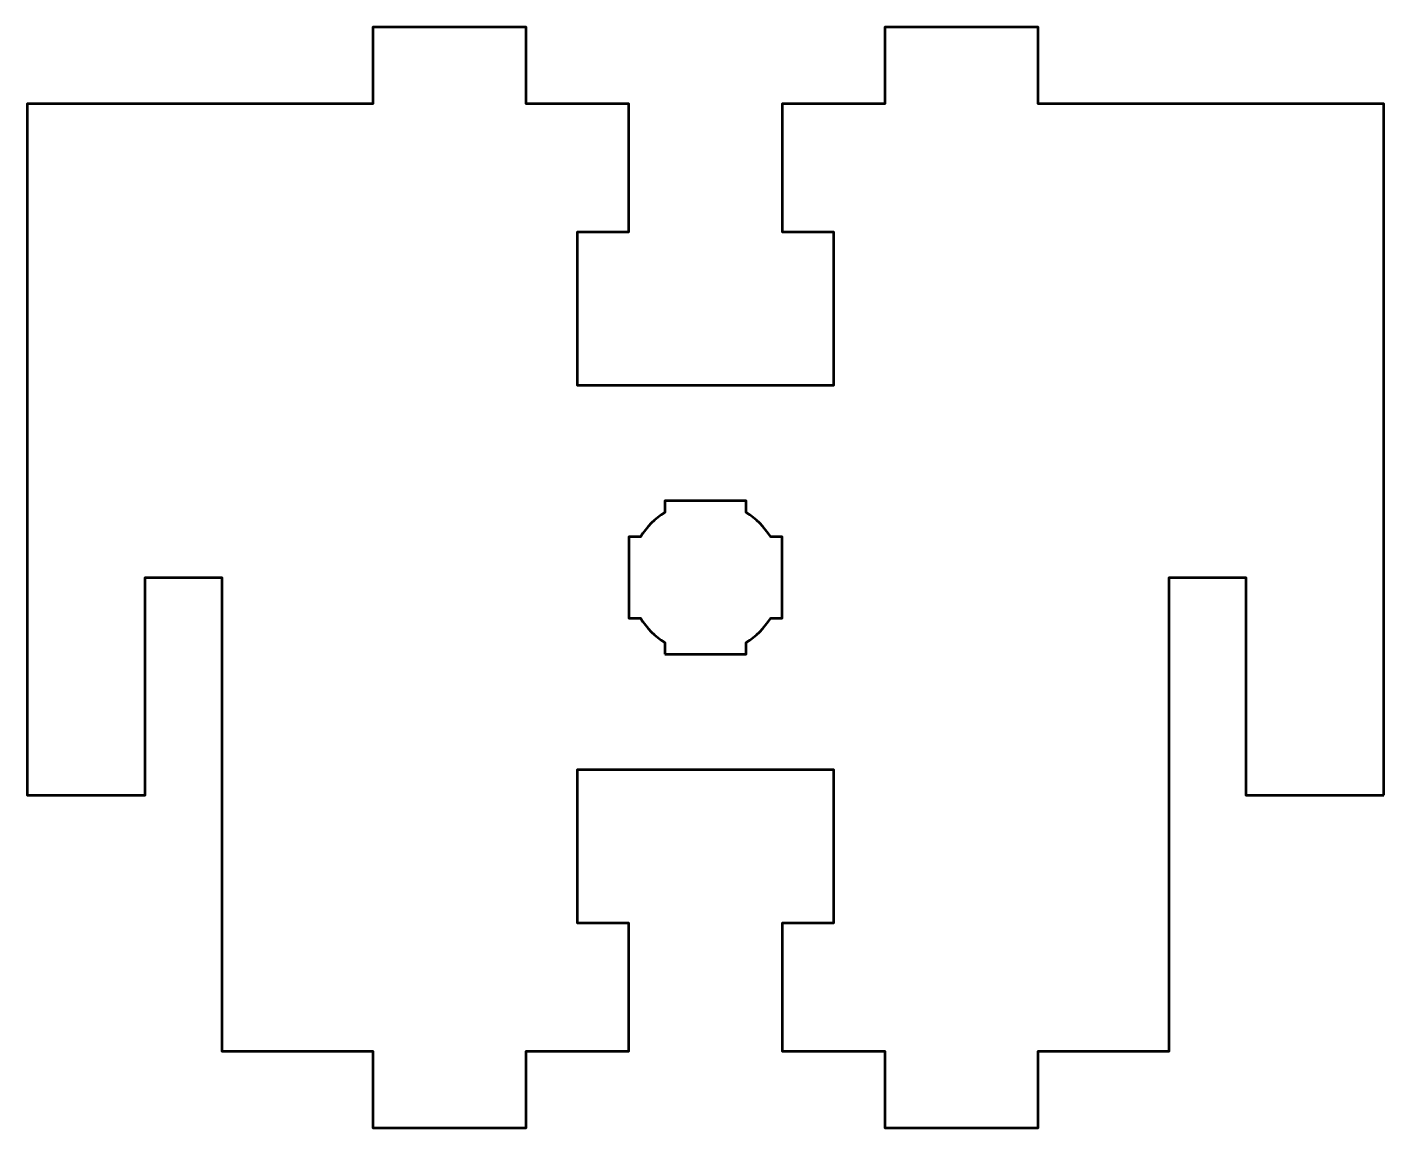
# Model space of a CAD drawing. Header units: centimetres. Extents: x -13.15 to -7.85, y -18 to -13.7.
import ezdxf

# ---------------------------------------------------------------- set-up
doc = ezdxf.new("R2010")
doc.units = ezdxf.units.CM
doc.header["$MEASUREMENT"] = 0
doc.layers.add('Layer 1', color=7, linetype='Continuous')

msp = doc.modelspace()

# ---------------------------------------------------------------- linework, layer by layer
at = {"layer": 'Layer 1', "lineweight": 53}
for points, knots in [([(-7.85, -16.7), (-7.85, -16.7), (-8.38916, -16.7), (-8.38916, -16.7), (-8.38916, -16.7), (-8.38916, -16.7), (-8.38916, -15.85), (-8.38916, -15.85), (-8.38916, -15.85), (-8.38916, -15.85), (-8.68916, -15.85), (-8.68916, -15.85), (-8.68916, -15.85), (-8.68916, -15.85), (-8.68916, -17.7), (-8.68916, -17.7), (-8.68916, -17.7), (-8.68916, -17.7), (-9.2, -17.7), (-9.2, -17.7), (-9.2, -17.7), (-9.2, -17.7), (-9.2, -18), (-9.2, -18), (-9.2, -18), (-9.2, -18), (-9.8, -18), (-9.8, -18), (-9.8, -18), (-9.8, -18), (-9.8, -17.7), (-9.8, -17.7), (-9.8, -17.7), (-9.8, -17.7), (-10.20001, -17.70001), (-10.20001, -17.70001), (-10.20001, -17.70001), (-10.20001, -17.70001), (-10.20001, -17.2), (-10.20001, -17.2), (-10.20001, -17.2), (-10.20001, -17.2), (-10.00001, -17.19999), (-10.00001, -17.19999), (-10.00001, -17.19999), (-10.00001, -17.19999), (-10.00001, -16.6), (-10.00001, -16.6), (-10.00001, -16.6), (-10.38334, -16.6), (-10.61669, -16.6), (-11.00002, -16.6), (-11.00002, -16.6), (-11.00002, -16.6), (-11.00002, -17.19999), (-11.00002, -17.19999), (-11.00002, -17.19999), (-11.00002, -17.19999), (-10.80002, -17.2), (-10.80002, -17.2), (-10.80002, -17.2), (-10.80002, -17.2), (-10.80002, -17.7), (-10.80002, -17.7), (-10.80002, -17.7), (-10.80002, -17.7), (-11.20003, -17.7), (-11.20003, -17.7), (-11.20003, -17.7), (-11.20003, -17.7), (-11.20003, -18), (-11.20003, -18), (-11.20003, -18), (-11.20003, -18), (-11.80003, -18), (-11.80003, -18), (-11.80003, -18), (-11.80003, -18), (-11.80003, -17.7), (-11.80003, -17.7), (-11.80003, -17.7), (-11.80003, -17.7), (-12.38916, -17.7), (-12.38916, -17.7), (-12.38916, -17.7), (-12.38916, -17.7), (-12.38916, -15.85), (-12.38916, -15.85), (-12.38916, -15.85), (-12.38916, -15.85), (-12.68916, -15.85), (-12.68916, -15.85), (-12.68916, -15.85), (-12.68916, -15.85), (-12.68916, -16.7), (-12.68916, -16.7), (-12.68916, -16.7), (-12.68916, -16.7), (-13.15001, -16.7), (-13.15001, -16.7), (-13.15001, -16.7), (-13.15001, -16.7), (-13.15001, -14), (-13.15001, -14), (-13.15001, -14), (-13.15001, -14), (-11.80003, -14), (-11.80003, -14), (-11.80003, -14), (-11.80003, -14), (-11.80003, -13.7), (-11.80003, -13.7), (-11.80003, -13.7), (-11.80003, -13.7), (-11.20003, -13.7), (-11.20003, -13.7), (-11.20003, -13.7), (-11.20003, -13.7), (-11.20003, -14), (-11.20003, -14), (-11.20003, -14), (-11.20003, -14), (-10.80002, -13.99999), (-10.80002, -13.99999), (-10.80002, -13.99999), (-10.80002, -13.99999), (-10.80002, -14.5), (-10.80002, -14.5), (-10.80002, -14.5), (-10.80002, -14.5), (-11.00002, -14.50001), (-11.00002, -14.50001), (-11.00002, -14.50001), (-11.00002, -14.50001), (-11.00002, -15.1), (-11.00002, -15.1), (-11.00002, -15.1), (-10.61669, -15.1), (-10.38334, -15.1), (-10.00001, -15.1), (-10.00001, -15.1), (-10.00001, -15.1), (-10.00001, -14.50001), (-10.00001, -14.50001), (-10.00001, -14.50001), (-10.00001, -14.50001), (-10.20001, -14.5), (-10.20001, -14.5), (-10.20001, -14.5), (-10.20001, -14.5), (-10.20001, -14), (-10.20001, -14), (-10.20001, -14), (-10.20001, -14), (-9.8, -14), (-9.8, -14), (-9.8, -14), (-9.8, -14), (-9.8, -13.7), (-9.8, -13.7), (-9.8, -13.7), (-9.8, -13.7), (-9.2, -13.7), (-9.2, -13.7), (-9.2, -13.7), (-9.2, -13.7), (-9.2, -14), (-9.2, -14), (-9.2, -14), (-9.2, -14), (-7.85, -14), (-7.85, -14), (-7.85, -14), (-7.85, -14), (-7.85, -16.7), (-7.85, -16.7)], [0, 0, 0, 0, 0.0227273, 0.0227273, 0.0227273, 0.0227273, 0.0454545, 0.0454545, 0.0454545, 0.0454545, 0.0681818, 0.0681818, 0.0681818, 0.0681818, 0.0909091, 0.0909091, 0.0909091, 0.0909091, 0.1136364, 0.1136364, 0.1136364, 0.1136364, 0.1363636, 0.1363636, 0.1363636, 0.1363636, 0.1590909, 0.1590909, 0.1590909, 0.1590909, 0.1818182, 0.1818182, 0.1818182, 0.1818182, 0.2045455, 0.2045455, 0.2045455, 0.2045455, 0.2272727, 0.2272727, 0.2272727, 0.2272727, 0.25, 0.25, 0.25, 0.25, 0.2727273, 0.2727273, 0.2727273, 0.2727273, 0.2954545, 0.2954545, 0.2954545, 0.2954545, 0.3181818, 0.3181818, 0.3181818, 0.3181818, 0.3409091, 0.3409091, 0.3409091, 0.3409091, 0.3636364, 0.3636364, 0.3636364, 0.3636364, 0.3863636, 0.3863636, 0.3863636, 0.3863636, 0.4090909, 0.4090909, 0.4090909, 0.4090909, 0.4318182, 0.4318182, 0.4318182, 0.4318182, 0.4545455, 0.4545455, 0.4545455, 0.4545455, 0.4772727, 0.4772727, 0.4772727, 0.4772727, 0.5, 0.5, 0.5, 0.5, 0.5227273, 0.5227273, 0.5227273, 0.5227273, 0.5454545, 0.5454545, 0.5454545, 0.5454545, 0.5681818, 0.5681818, 0.5681818, 0.5681818, 0.5909091, 0.5909091, 0.5909091, 0.5909091, 0.6136364, 0.6136364, 0.6136364, 0.6136364, 0.6363636, 0.6363636, 0.6363636, 0.6363636, 0.6590909, 0.6590909, 0.6590909, 0.6590909, 0.6818182, 0.6818182, 0.6818182, 0.6818182, 0.7045455, 0.7045455, 0.7045455, 0.7045455, 0.7272727, 0.7272727, 0.7272727, 0.7272727, 0.75, 0.75, 0.75, 0.75, 0.7727273, 0.7727273, 0.7727273, 0.7727273, 0.7954545, 0.7954545, 0.7954545, 0.7954545, 0.8181818, 0.8181818, 0.8181818, 0.8181818, 0.8409091, 0.8409091, 0.8409091, 0.8409091, 0.8636364, 0.8636364, 0.8636364, 0.8636364, 0.8863636, 0.8863636, 0.8863636, 0.8863636, 0.9090909, 0.9090909, 0.9090909, 0.9090909, 0.9318182, 0.9318182, 0.9318182, 0.9318182, 0.9545455, 0.9545455, 0.9545455, 0.9545455, 0.9772727, 0.9772727, 0.9772727, 0.9772727, 1, 1, 1, 1]), ([(-10.65874, -16.15), (-10.65874, -16.15), (-10.65874, -16.10456), (-10.65874, -16.10456), (-10.65874, -16.10456), (-10.6975, -16.08033), (-10.73032, -16.0475), (-10.75455, -16.00875), (-10.75455, -16.00875), (-10.75455, -16.00875), (-10.79999, -16.00875), (-10.79999, -16.00875), (-10.79999, -16.00875), (-10.79999, -16.00875), (-10.79999, -15.85), (-10.79999, -15.85), (-10.79999, -15.85), (-10.79999, -15.85), (-10.79999, -15.69125), (-10.79999, -15.69125), (-10.79999, -15.69125), (-10.79999, -15.69125), (-10.75455, -15.69125), (-10.75455, -15.69125), (-10.75455, -15.69125), (-10.73032, -15.6525), (-10.6975, -15.61967), (-10.65874, -15.59544), (-10.65874, -15.59544), (-10.65874, -15.59544), (-10.65874, -15.55), (-10.65874, -15.55), (-10.65874, -15.55), (-10.65874, -15.55), (-10.49998, -15.55), (-10.49998, -15.55), (-10.49998, -15.55), (-10.49998, -15.55), (-10.34123, -15.55), (-10.34123, -15.55), (-10.34123, -15.55), (-10.34123, -15.55), (-10.34123, -15.59544), (-10.34123, -15.59544), (-10.34123, -15.59544), (-10.30247, -15.61967), (-10.26965, -15.6525), (-10.24542, -15.69125), (-10.24542, -15.69125), (-10.24542, -15.69125), (-10.19998, -15.69125), (-10.19998, -15.69125), (-10.19998, -15.69125), (-10.19998, -15.69125), (-10.19998, -15.85), (-10.19998, -15.85), (-10.19998, -15.85), (-10.19998, -15.85), (-10.19998, -16.00875), (-10.19998, -16.00875), (-10.19998, -16.00875), (-10.19998, -16.00875), (-10.24542, -16.00875), (-10.24542, -16.00875), (-10.24542, -16.00875), (-10.26965, -16.0475), (-10.30247, -16.08033), (-10.34123, -16.10456), (-10.34123, -16.10456), (-10.34123, -16.10456), (-10.34123, -16.15), (-10.34123, -16.15), (-10.34123, -16.15), (-10.34123, -16.15), (-10.49998, -16.15), (-10.49998, -16.15), (-10.49998, -16.15), (-10.49998, -16.15), (-10.65874, -16.15), (-10.65874, -16.15)], [0, 0, 0, 0, 0.05, 0.05, 0.05, 0.05, 0.1, 0.1, 0.1, 0.1, 0.15, 0.15, 0.15, 0.15, 0.2, 0.2, 0.2, 0.2, 0.25, 0.25, 0.25, 0.25, 0.3, 0.3, 0.3, 0.3, 0.35, 0.35, 0.35, 0.35, 0.4, 0.4, 0.4, 0.4, 0.45, 0.45, 0.45, 0.45, 0.5, 0.5, 0.5, 0.5, 0.55, 0.55, 0.55, 0.55, 0.6, 0.6, 0.6, 0.6, 0.65, 0.65, 0.65, 0.65, 0.7, 0.7, 0.7, 0.7, 0.75, 0.75, 0.75, 0.75, 0.8, 0.8, 0.8, 0.8, 0.85, 0.85, 0.85, 0.85, 0.9, 0.9, 0.9, 0.9, 0.95, 0.95, 0.95, 0.95, 1, 1, 1, 1])]:
    msp.add_open_spline(points, degree=3, knots=knots, dxfattribs=at)

doc.saveas('drawing.dxf')
